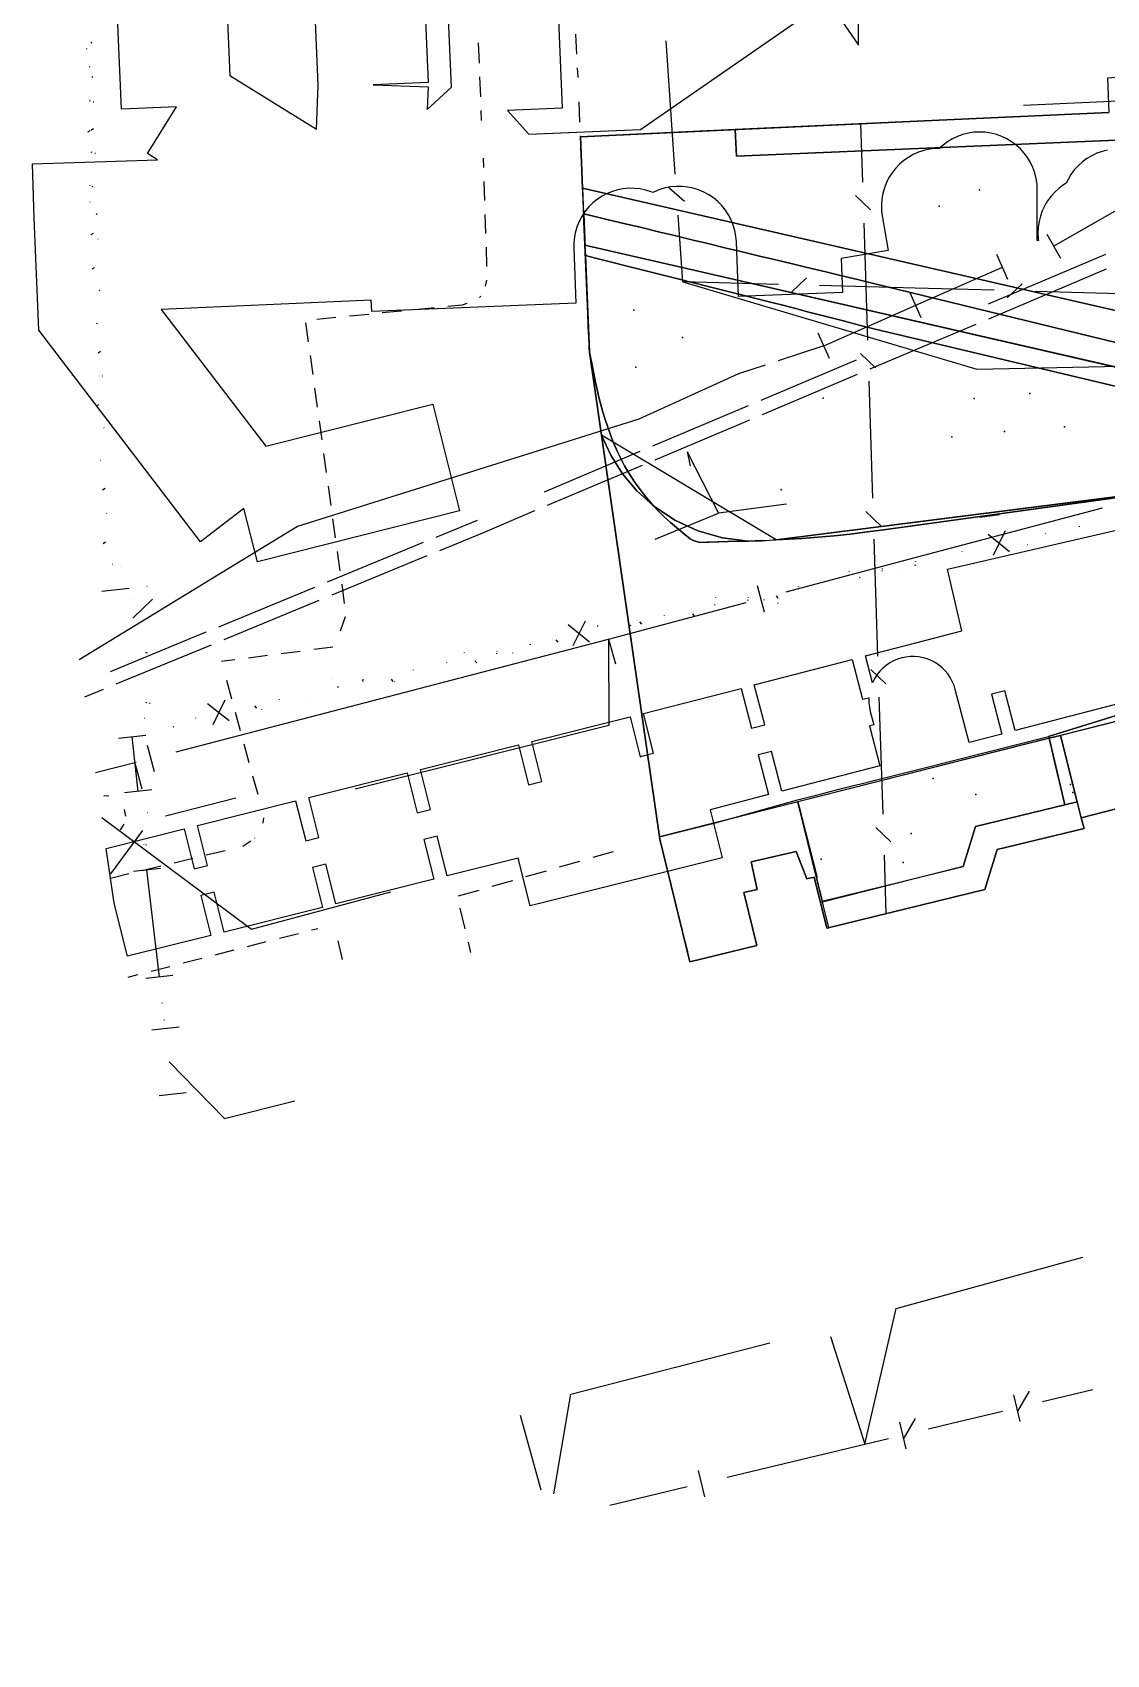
# Model space of a CAD drawing. Header units: metres. Extents: x 17314 to 17509, y 13897 to 14299.
# Drawn here: x 17315.4 to 17354.5, y 14125.1 to 14184.1 of the extents above; entities that cross this region are included whole.
import ezdxf

# ---------------------------------------------------------------- set-up
doc = ezdxf.new("R2010")
doc.units = ezdxf.units.M
for name, color, linetype in [('BOUNDARY', 7, 'Continuous'), ('CURB', 7, 'Continuous'), ('ELECTR_CABLE', 7, 'Continuous'), ('ELECTR_CABLE_COMM', 7, 'Continuous'), ('GAS', 7, 'Continuous'), ('GRASS', 7, 'Continuous'), ('GROUND', 7, 'Continuous'), ('HEAT', 7, 'Continuous'), ('OVERHEAD_POWER_LINE', 7, 'Continuous'), ('ROAD', 7, 'Continuous'), ('SEWER', 7, 'Continuous'), ('SIDEWALK_PATH', 7, 'Continuous'), ('TREE', 7, 'Continuous'), ('WATER_PIPELINE', 7, 'Continuous')]:
    doc.layers.add(name, color=color, linetype=linetype)

msp = doc.modelspace()

# ---------------------------------------------------------------- linework, layer by layer
at = {"layer": 'BOUNDARY'}
msp.add_lwpolyline([(17357.937, 14156.65), (17353.558, 14155.515), (17353.658, 14155.128), (17350.487, 14154.364), (17350.04, 14152.91), (17344.289, 14151.499), (17343.833, 14153.36), (17343.562, 14153.301), (17343.17, 14154.289), (17341.534, 14153.919), (17341.751, 14152.911), (17341.267, 14152.795), (17341.738, 14150.874), (17339.304, 14150.277), (17338.208, 14154.743), (17335.643, 14172.468), (17335.317, 14180.306), (17347.311, 14180.867), (17354.565, 14181.193)], dxfattribs=at)
at = {"layer": 'CURB'}
for points in [[(17369.201, 14275.564), (17373.058, 14225.403), (17376.794, 14172.851), (17374.179, 14169.662), (17342.442, 14165.635), (17336.079, 14169.453)], [(17335.186, 14183.316), (17335.149, 14184.051)], [(17331.595, 14183.725), (17331.623, 14182.996)], [(17335.229, 14182.469), (17335.211, 14182.817)], [(17331.642, 14182.497), (17331.671, 14181.767)], [(17355.316, 14182.506), (17360.384, 14182.72), (17363.394, 14180.55), (17365.551, 14173.035), (17364.366, 14171.784), (17335.392, 14178.44)], [(17335.295, 14180.846), (17335.265, 14181.582)], [(17331.69, 14181.268), (17331.704, 14180.903)], [(17335.345, 14179.611), (17335.315, 14180.346)], [(17331.772, 14179.536), (17331.783, 14179.186)], [(17331.799, 14178.686), (17331.822, 14177.986)], [(17335.395, 14178.375), (17335.365, 14179.111)], [(17331.838, 14177.486), (17331.861, 14176.785)], [(17331.877, 14176.286), (17331.899, 14175.585)], [(17335.48, 14176.368), (17361.72, 14170.34), (17362.488, 14169.491), (17362.652, 14168.2)], [(17331.889, 14175.087), (17331.852, 14174.871)], [(17335.565, 14174.363), (17335.534, 14175.112)], [(17331.69, 14174.512), (17331.635, 14174.457)], [(17328.799, 14173.965), (17328.101, 14173.895)], [(17329.993, 14174.085), (17329.296, 14174.015)], [(17331.003, 14174.186), (17330.491, 14174.135)], [(17331.181, 14174.242), (17331.003, 14174.186)], [(17325.304, 14173.535), (17325.4, 14172.841)], [(17326.409, 14173.726), (17325.711, 14173.656)], [(17327.604, 14173.845), (17326.906, 14173.776)], [(17335.615, 14173.114), (17335.585, 14173.863)], [(17325.469, 14172.346), (17325.565, 14171.652)], [(17335.641, 14172.482), (17335.636, 14172.614)], [(17335.764, 14171.877), (17335.641, 14172.482)], [(17325.633, 14171.156), (17325.729, 14170.462)], [(17336.037, 14170.657), (17335.991, 14170.83)], [(17325.798, 14169.967), (17325.894, 14169.273)], [(17336.393, 14169.492), (17336.214, 14170.02)], [(17325.963, 14168.777), (17326.059, 14168.083)], [(17326.127, 14167.588), (17326.223, 14166.893)], [(17337.56, 14167.367), (17337.305, 14167.718)], [(17326.292, 14166.398), (17326.388, 14165.704)], [(17338.352, 14166.488), (17338.123, 14166.714)], [(17338.472, 14166.379), (17338.352, 14166.488)], [(17350.575, 14166.548), (17349.856, 14166.454)], [(17339.45, 14165.609), (17339.419, 14165.618)], [(17345.679, 14165.911), (17345.14, 14165.84)], [(17326.456, 14165.209), (17326.553, 14164.514)], [(17340.694, 14165.573), (17339.944, 14165.553)], [(17341.943, 14165.613), (17341.414, 14165.593)], [(17326.621, 14164.019), (17326.717, 14163.325)], [(17366.907, 14125.056), (17374.685, 14125.212), (17377.624, 14128.271), (17376.996, 14159.574), (17372.017, 14163.372), (17338.196, 14154.826)], [(17326.745, 14162.834), (17326.564, 14162.317)], [(17325.111, 14161.578), (17324.416, 14161.488)], [(17326.301, 14161.733), (17325.606, 14161.643)], [(17322.729, 14161.27), (17322.239, 14161.206)], [(17323.92, 14161.424), (17323.225, 14161.334)], [(17322.426, 14160.524), (17322.611, 14159.848)], [(17322.743, 14159.366), (17322.928, 14158.69)], [(17323.06, 14158.208), (17323.245, 14157.532)], [(17353.417, 14156.099), (17352.8, 14158.516)], [(17352.739, 14156.91), (17352.529, 14157.782)], [(17323.377, 14157.049), (17323.562, 14156.373)], [(17343.236, 14156.099), (17343.934, 14153.347)], [(17323.768, 14155.515), (17323.751, 14155.324)], [(17343.432, 14155.298), (17343.563, 14154.763)], [(17323.308, 14154.668), (17323.019, 14154.473)], [(17323.45, 14154.789), (17323.44, 14154.778)], [(17338.208, 14154.743), (17338.393, 14153.99)], [(17321.204, 14154.036), (17320.523, 14153.872)], [(17322.372, 14154.317), (17321.691, 14154.153)], [(17334.554, 14153.728), (17335.299, 14153.941)], [(17335.78, 14154.079), (17336.524, 14154.292)], [(17343.732, 14154.077), (17343.912, 14153.341)], [(17318.87, 14153.474), (17318.207, 14153.314)], [(17320.037, 14153.755), (17319.356, 14153.591)], [(17332.104, 14153.027), (17332.849, 14153.24)], [(17333.329, 14153.377), (17334.074, 14153.59)], [(17338.512, 14153.505), (17338.696, 14152.753)], [(17330.879, 14152.676), (17331.623, 14152.889)], [(17344.031, 14152.856), (17344.122, 14152.488)], [(17331.116, 14151.476), (17330.932, 14152.228)], [(17338.815, 14152.267), (17339, 14151.515)], [(17325.527, 14151.435), (17325.75, 14151.492)], [(17323.187, 14150.835), (17323.873, 14151.011)], [(17324.357, 14151.135), (17325.043, 14151.311)], [(17326.478, 14151.043), (17326.641, 14150.354)], [(17331.327, 14150.614), (17331.235, 14150.99)], [(17339.119, 14151.029), (17339.211, 14150.653)], [(17320.847, 14150.234), (17321.532, 14150.41)], [(17322.017, 14150.535), (17322.703, 14150.71)], [(17318.847, 14149.722), (17319.192, 14149.81)], [(17319.677, 14149.934), (17320.362, 14150.11)]]:
    msp.add_lwpolyline(points, dxfattribs=at)
at = {"layer": 'ELECTR_CABLE'}
for points in [[(17317.352, 14183.501), (17317.329, 14183.511)], [(17317.483, 14183.73), (17317.52, 14183.751)], [(17317.465, 14182.844), (17317.433, 14182.855)], [(17317.522, 14182.483), (17317.56, 14182.504)], [(17317.472, 14181.608), (17317.437, 14181.621)], [(17317.59, 14181.568), (17317.575, 14181.573)], [(17317.372, 14180.492), (17317.458, 14180.541)], [(17317.487, 14180.557), (17317.582, 14180.612)], [(17359.58, 14180.35), (17352.556, 14176.325)], [(17317.532, 14179.737), (17317.496, 14179.75)], [(17317.65, 14179.697), (17317.635, 14179.702)], [(17317.454, 14178.537), (17317.444, 14178.543)], [(17317.572, 14178.489), (17317.536, 14178.502)], [(17317.456, 14177.924), (17317.448, 14177.929)], [(17317.682, 14177.493), (17317.719, 14177.514)], [(17317.491, 14176.749), (17317.578, 14176.799)], [(17317.749, 14176.579), (17317.735, 14176.584)], [(17352.307, 14176.759), (17352.805, 14175.891)], [(17354.44, 14176.02), (17350.162, 14174.211)], [(17350.885, 14175.111), (17350.481, 14176.025)], [(17317.531, 14175.502), (17317.617, 14175.552)], [(17347.527, 14174.176), (17350.683, 14175.568)], [(17354.462, 14175.486), (17350.18, 14173.676)], [(17317.809, 14174.708), (17317.794, 14174.713)], [(17347.729, 14173.719), (17347.326, 14174.634)], [(17344.18, 14172.7), (17347.527, 14174.176)], [(17317.732, 14173.5), (17317.696, 14173.513)], [(17349.72, 14173.482), (17347.579, 14172.577)], [(17344.382, 14172.243), (17343.978, 14173.157)], [(17317.746, 14172.45), (17317.841, 14172.504)], [(17345.361, 14172.182), (17341.88, 14170.71)], [(17344.18, 14172.7), (17342.517, 14172.155)], [(17347.579, 14172.577), (17345.852, 14171.846)], [(17317.909, 14171.59), (17317.894, 14171.594)], [(17341.07, 14171.68), (17337.44, 14170.03)], [(17342.042, 14171.999), (17341.07, 14171.68)], [(17345.391, 14171.652), (17341.937, 14170.191)], [(17317.691, 14170.513), (17317.777, 14170.562)], [(17341.42, 14170.516), (17337.939, 14169.044)], [(17337.44, 14170.03), (17325.01, 14166.12)], [(17341.476, 14169.997), (17338.021, 14168.536)], [(17317.968, 14169.718), (17317.954, 14169.723)], [(17337.479, 14168.85), (17333.998, 14167.378)], [(17317.855, 14168.524), (17317.831, 14168.533)], [(17337.561, 14168.342), (17334.106, 14166.881)], [(17317.905, 14167.46), (17318.001, 14167.514)], [(17318.068, 14166.6), (17318.054, 14166.605)], [(17331.553, 14166.345), (17330.051, 14165.725)], [(17333.646, 14166.687), (17331.745, 14165.883)], [(17354.148, 14166.544), (17354.151, 14166.549)], [(17325.01, 14166.12), (17317.056, 14161.264)], [(17331.745, 14165.883), (17330.185, 14165.24)], [(17350.942, 14165.203), (17350.164, 14165.833)], [(17350.356, 14165.075), (17350.8, 14165.971)], [(17352.26, 14165.868), (17352.258, 14165.853)], [(17353.48, 14166.131), (17353.478, 14166.116)], [(17317.933, 14165.509), (17318.015, 14165.565)], [(17329.589, 14165.535), (17326.096, 14164.094)], [(17329.723, 14165.049), (17326.256, 14163.619)], [(17349.21, 14165.213), (17349.208, 14165.198)], [(17351.592, 14165.455), (17351.589, 14165.45)], [(17318.274, 14164.74), (17318.26, 14164.743)], [(17318.549, 14164.655), (17318.555, 14164.651)], [(17345.106, 14164.486), (17345.111, 14164.512)], [(17346.293, 14164.522), (17346.289, 14164.5)], [(17346.302, 14164.588), (17346.3, 14164.573)], [(17346.861, 14164.452), (17346.858, 14164.444)], [(17347.504, 14164.728), (17347.498, 14164.69)], [(17347.522, 14164.85), (17347.52, 14164.835)], [(17318.877, 14163.867), (17317.883, 14163.753)], [(17319.523, 14163.952), (17319.533, 14163.947)], [(17325.633, 14163.903), (17322.14, 14162.462)], [(17343.252, 14163.933), (17343.25, 14163.918)], [(17344.472, 14164.195), (17344.47, 14164.18)], [(17345.506, 14164.249), (17345.485, 14164.274)], [(17319.01, 14162.789), (17319.735, 14163.478)], [(17319.052, 14163.508), (17319.049, 14163.51)], [(17325.793, 14163.428), (17322.326, 14161.998)], [(17340.201, 14163.277), (17340.199, 14163.262)], [(17340.249, 14163.535), (17340.252, 14163.544)], [(17341.409, 14163.451), (17341.404, 14163.417)], [(17341.421, 14163.539), (17341.419, 14163.524)], [(17341.997, 14163.46), (17341.993, 14163.442)], [(17342.52, 14163.518), (17342.456, 14163.593)], [(17342.551, 14163.493), (17342.55, 14163.494)], [(17335.056, 14161.787), (17335.5, 14162.683)], [(17338.371, 14162.884), (17338.369, 14162.869)], [(17339.47, 14162.862), (17339.405, 14162.938)], [(17321.678, 14162.272), (17318.184, 14160.831)], [(17335.642, 14161.915), (17334.865, 14162.545)], [(17335.949, 14162.482), (17335.955, 14162.52)], [(17337.138, 14162.533), (17337.133, 14162.499)], [(17337.554, 14162.57), (17337.484, 14162.654)], [(17337.689, 14162.451), (17337.687, 14162.449)], [(17321.864, 14161.807), (17318.397, 14160.377)], [(17319.487, 14161.54), (17319.473, 14161.544)], [(17319.502, 14161.536), (17319.551, 14161.522)], [(17331.089, 14161.533), (17331.094, 14161.551)], [(17332.262, 14161.507), (17332.258, 14161.484)], [(17332.27, 14161.573), (17332.268, 14161.558)], [(17332.851, 14161.519), (17332.846, 14161.494)], [(17333.491, 14161.835), (17333.488, 14161.82)], [(17334.504, 14161.915), (17334.433, 14161.999)], [(17329.223, 14160.902), (17329.221, 14160.887)], [(17330.442, 14161.17), (17330.44, 14161.155)], [(17331.541, 14161.154), (17331.476, 14161.229)], [(17326.25, 14160.536), (17326.251, 14160.537)], [(17327.395, 14160.5), (17327.393, 14160.485)], [(17327.397, 14160.515), (17327.404, 14160.566)], [(17328.494, 14160.483), (17328.429, 14160.559)], [(17328.551, 14160.474), (17328.549, 14160.471)], [(17317.934, 14160.187), (17317.253, 14159.905)], [(17319.521, 14159.708), (17319.484, 14159.719)], [(17321.935, 14158.913), (17322.374, 14159.812)], [(17324.348, 14159.829), (17324.346, 14159.814)], [(17325.452, 14159.807), (17325.447, 14159.813)], [(17326.509, 14160.266), (17326.481, 14160.299)], [(17319.452, 14159.128), (17319.441, 14159.133)], [(17319.64, 14159.674), (17319.625, 14159.678)], [(17321.301, 14159.159), (17321.299, 14159.144)], [(17322.52, 14159.044), (17321.739, 14159.67)], [(17323.532, 14159.511), (17323.462, 14159.595)], [(17323.701, 14159.466), (17323.696, 14159.448)], [(17320.506, 14158.815), (17320.485, 14158.841)], [(17319.487, 14158.515), (17318.493, 14158.405)], [(17319.21, 14156.48), (17318.99, 14158.46)], [(17319.1, 14157.47), (17319.34, 14156.567)], [(17319.707, 14156.535), (17318.713, 14156.425)], [(17320.201, 14155.595), (17322.765, 14156.239)], [(17319.548, 14155.713), (17319.555, 14155.708)], [(17319.37, 14155.05), (17318.205, 14153.479)], [(17319.426, 14154.55), (17319.411, 14154.553)], [(17319.49, 14154.534), (17319.513, 14154.528)], [(17320.027, 14153.677), (17319.033, 14153.563)], [(17319.98, 14149.72), (17319.53, 14153.62)], [(17320.477, 14149.777), (17319.483, 14149.663)], [(17320.091, 14148.769), (17320.076, 14148.773)], [(17320.164, 14148.15), (17320.149, 14148.153)], [(17320.697, 14147.895), (17319.703, 14147.785)], [(17320.334, 14146.635), (17322.352, 14144.569)], [(17320.962, 14145.506), (17319.968, 14145.396)], [(17322.352, 14144.569), (17324.917, 14145.213)]]:
    msp.add_lwpolyline(points, dxfattribs=at)
at = {"layer": 'ELECTR_CABLE_COMM'}
for points in [[(17338.772, 14178.954), (17338.439, 14183.809)], [(17359.431, 14181.817), (17351.454, 14181.452)], [(17345.518, 14180.786), (17345.586, 14178.66)], [(17339.105, 14177.959), (17338.54, 14178.452)], [(17345.337, 14178.167), (17345.883, 14177.654)], [(17339.04, 14175.03), (17338.874, 14177.457)], [(17345.634, 14177.161), (17345.771, 14172.908)], [(17343.546, 14175.173), (17343.002, 14174.657)], [(17342.524, 14174.935), (17339.04, 14175.03)], [(17339.04, 14175.03), (17349.753, 14171.846)], [(17347.507, 14174.8), (17344.023, 14174.894)], [(17350.384, 14174.721), (17347.507, 14174.8)], [(17351.405, 14174.959), (17350.861, 14174.443)], [(17357.636, 14174.524), (17351.883, 14174.681)], [(17345.521, 14172.415), (17346.068, 14171.902)], [(17349.753, 14171.846), (17357.312, 14172.002)], [(17345.819, 14171.409), (17345.955, 14167.156)], [(17345.706, 14166.663), (17346.253, 14166.15)], [(17346.003, 14165.657), (17346.14, 14161.405)], [(17345.891, 14160.911), (17346.437, 14160.399)], [(17346.188, 14159.905), (17346.325, 14155.653)], [(17346.075, 14155.16), (17346.622, 14154.647)], [(17346.373, 14154.154), (17346.441, 14152.027)]]:
    msp.add_lwpolyline(points, dxfattribs=at)
at = {"layer": 'GAS'}
msp.add_lwpolyline([(17355.413, 14159.799), (17351.153, 14158.692), (17350.776, 14160.144), (17350.534, 14160.081), (17350.292, 14160.019), (17350.669, 14158.567), (17349.47, 14158.255), (17348.968, 14160.191), (17348.921, 14160.34), (17348.86, 14160.485), (17348.785, 14160.623), (17348.696, 14160.753), (17348.596, 14160.873), (17348.484, 14160.983), (17348.361, 14161.082), (17348.23, 14161.168), (17348.091, 14161.241), (17347.945, 14161.3), (17347.795, 14161.344), (17347.641, 14161.373), (17347.484, 14161.387), (17347.327, 14161.386), (17347.171, 14161.369), (17347.017, 14161.337), (17346.867, 14161.29), (17346.723, 14161.229), (17346.585, 14161.154), (17346.455, 14161.066), (17346.335, 14160.965), (17346.225, 14160.853), (17346.126, 14160.731), (17346.04, 14160.6), (17345.967, 14160.46), (17345.955, 14160.431), (17345.701, 14161.409), (17347.485, 14161.873), (17349.207, 14162.32), (17348.687, 14164.566), (17355.992, 14166.256)], dxfattribs=at)
msp.add_lwpolyline([(17345.846, 14158.864), (17346.223, 14157.412), (17342.655, 14156.486), (17342.277, 14157.937), (17341.794, 14157.812), (17342.171, 14156.36), (17340.044, 14155.808), (17340.482, 14154.065), (17333.486, 14152.308), (17333.049, 14154.05), (17330.464, 14153.4), (17330.098, 14154.855), (17329.613, 14154.733), (17329.979, 14153.278), (17326.403, 14152.38), (17326.038, 14153.834), (17325.553, 14153.713), (17325.918, 14152.258), (17322.343, 14151.359), (17321.977, 14152.814), (17321.492, 14152.692), (17321.858, 14151.238), (17318.824, 14150.475), (17318.337, 14152.414), (17318.049, 14154.405), (17320.883, 14155.117), (17321.249, 14153.662), (17321.734, 14153.784), (17321.368, 14155.239), (17324.943, 14156.137), (17325.309, 14154.682), (17325.794, 14154.804), (17325.428, 14156.259), (17329.004, 14157.158), (17329.369, 14155.703), (17329.854, 14155.825), (17329.489, 14157.279), (17333.064, 14158.178), (17333.43, 14156.723), (17333.915, 14156.845), (17333.549, 14158.3), (17337.124, 14159.198), (17337.49, 14157.743), (17337.53, 14157.753), (17337.53, 14157.76), (17337.553, 14157.759), (17337.975, 14157.865), (17337.609, 14159.32), (17339.035, 14159.678), (17341.165, 14160.231), (17341.542, 14158.78), (17342.026, 14158.905), (17341.649, 14160.357), (17345.217, 14161.284), (17345.594, 14159.832), (17345.824, 14159.891), (17345.821, 14159.854), (17345.822, 14159.697), (17345.839, 14159.54), (17345.871, 14159.387), (17345.996, 14158.903)], close=True, dxfattribs=at)
at = {"layer": 'GRASS'}
for points in [[(17363.394, 14180.55), (17362.957, 14181.459), (17362.264, 14182.156), (17361.384, 14182.593), (17360.384, 14182.72), (17355.502, 14182.514), (17355.316, 14182.506), (17355.326, 14182.269), (17355.412, 14180.215), (17340.994, 14179.61), (17340.954, 14180.57), (17335.317, 14180.306), (17335.394, 14178.439), (17364.366, 14171.784), (17364.479, 14171.765), (17364.592, 14171.759), (17364.706, 14171.765), (17364.819, 14171.785), (17364.847, 14172.753), (17364.025, 14172.782), (17363.878, 14175.765), (17364.644, 14176.196)], [(17336.214, 14170.02), (17336.135, 14170.288), (17335.991, 14170.83), (17335.865, 14171.377), (17335.764, 14171.877), (17335.644, 14172.465), (17336.079, 14169.453), (17336.418, 14168.717), (17336.85, 14168.036), (17337.37, 14167.42), (17337.971, 14166.877), (17337.694, 14167.197), (17337.56, 14167.367), (17337.305, 14167.718), (17337.07, 14168.083), (17336.925, 14168.333), (17336.745, 14168.673), (17336.662, 14168.846), (17336.494, 14169.231), (17336.393, 14169.492)], [(17343.236, 14156.099), (17343.313, 14155.784), (17343.432, 14155.298), (17343.563, 14154.763), (17343.613, 14154.563), (17343.732, 14154.077), (17344.124, 14152.484), (17349.251, 14153.746), (17349.699, 14155.203), (17352.961, 14155.989), (17352.382, 14158.411)], [(17352.8, 14158.516), (17352.382, 14158.411), (17352.961, 14155.989), (17353.411, 14156.097)]]:
    msp.add_lwpolyline(points, close=True, dxfattribs=at)
for points in [[(17361.72, 14170.34), (17335.482, 14176.367), (17335.499, 14175.986), (17335.86, 14175.895), (17336.345, 14175.773), (17337.068, 14175.592), (17337.553, 14175.47), (17338.276, 14175.288), (17338.761, 14175.166), (17339.484, 14174.984), (17339.969, 14174.862), (17340.693, 14174.681), (17341.177, 14174.559), (17341.901, 14174.377), (17342.385, 14174.255), (17342.594, 14174.203), (17343.108, 14174.069), (17343.591, 14173.943), (17344.313, 14173.755), (17344.797, 14173.629), (17345.518, 14173.442), (17346.002, 14173.316), (17362.499, 14169.405)], [(17362.499, 14169.405), (17346.002, 14173.316), (17345.518, 14173.442), (17344.797, 14173.629), (17344.313, 14173.755), (17343.591, 14173.943), (17343.108, 14174.069), (17342.594, 14174.203), (17342.385, 14174.255), (17341.901, 14174.377), (17341.177, 14174.559), (17340.693, 14174.681), (17339.969, 14174.862), (17339.484, 14174.984), (17338.761, 14175.166), (17338.276, 14175.288), (17337.553, 14175.47), (17337.068, 14175.592), (17336.345, 14175.773), (17335.86, 14175.895), (17335.496, 14175.987), (17335.644, 14172.465), (17335.764, 14171.877), (17335.865, 14171.377), (17335.991, 14170.83), (17336.135, 14170.288), (17336.214, 14170.02), (17336.393, 14169.492), (17336.494, 14169.231), (17336.662, 14168.846), (17336.745, 14168.673), (17336.925, 14168.333), (17337.07, 14168.083), (17337.305, 14167.718), (17337.56, 14167.367), (17337.694, 14167.197), (17337.971, 14166.877), (17338.749, 14166.355), (17339.594, 14165.964), (17340.49, 14165.708), (17341.42, 14165.593), (17342.201, 14165.622), (17342.442, 14165.635), (17357.789, 14167.582)]]:
    msp.add_lwpolyline(points, dxfattribs=at)
at = {"layer": 'GROUND'}
for points in [[(17364.366, 14171.784), (17335.394, 14178.439), (17335.317, 14180.306), (17340.954, 14180.57), (17340.994, 14179.61), (17355.412, 14180.215)], [(17357.789, 14167.582), (17342.442, 14165.635), (17342.188, 14165.608), (17341.932, 14165.592), (17341.676, 14165.587), (17341.42, 14165.593), (17341.414, 14165.593), (17340.49, 14165.708), (17339.594, 14165.964), (17338.749, 14166.355), (17337.971, 14166.877), (17338.123, 14166.714), (17337.976, 14166.87), (17337.37, 14167.42), (17336.85, 14168.036), (17336.418, 14168.717), (17336.079, 14169.453), (17335.643, 14172.468), (17335.433, 14177.507), (17335.435, 14177.507), (17335.472, 14176.61), (17335.478, 14176.497), (17335.483, 14176.367), (17361.722, 14170.339)]]:
    msp.add_lwpolyline(points, dxfattribs=at)
msp.add_lwpolyline([(17352.8, 14158.516), (17353.411, 14156.097), (17349.699, 14155.203), (17349.251, 14153.746), (17344.131, 14152.448), (17343.236, 14156.099), (17340.229, 14155.34), (17343.217, 14156.176), (17343.56, 14156.262), (17344.045, 14156.384), (17344.779, 14156.569), (17345.264, 14156.69), (17345.533, 14156.758), (17345.999, 14156.875), (17346.483, 14156.997), (17347.703, 14157.303), (17352.366, 14158.475), (17352.382, 14158.411)], close=True, dxfattribs=at)
at = {"layer": 'HEAT'}
for points in [[(17329.44, 14189.884), (17329.766, 14182.289), (17327.768, 14182.203), (17329.767, 14182.123), (17329.734, 14181.305), (17330.619, 14182.112), (17330.333, 14188.773)], [(17322.271, 14189.077), (17322.552, 14182.539), (17325.701, 14180.585), (17325.766, 14182.2), (17325.444, 14189.712)], [(17354.515, 14179.828), (17354.315, 14179.778), (17354.121, 14179.709), (17353.935, 14179.621), (17353.758, 14179.515), (17353.593, 14179.392), (17353.44, 14179.253), (17353.302, 14179.101), (17353.179, 14178.935), (17353.073, 14178.758), (17353.007, 14178.618), (17352.91, 14178.561), (17352.745, 14178.438), (17352.592, 14178.299), (17352.454, 14178.147), (17352.331, 14177.981), (17352.225, 14177.804), (17352.137, 14177.618), (17352.067, 14177.424), (17352.017, 14177.224), (17351.987, 14177.02), (17351.977, 14176.815), (17351.987, 14176.609), (17351.998, 14176.534), (17351.954, 14176.534), (17351.954, 14178.384), (17351.944, 14178.589), (17351.913, 14178.793), (17351.863, 14178.993), (17351.794, 14179.187), (17351.706, 14179.373), (17351.6, 14179.55), (17351.477, 14179.716), (17351.339, 14179.868), (17351.186, 14180.007), (17351.021, 14180.13), (17350.844, 14180.236), (17350.657, 14180.324), (17350.463, 14180.393), (17350.264, 14180.443), (17350.06, 14180.473), (17349.854, 14180.484), (17349.648, 14180.473), (17349.444, 14180.443), (17349.244, 14180.393), (17349.05, 14180.324), (17348.864, 14180.236), (17348.687, 14180.13), (17348.522, 14180.007), (17348.385, 14179.883), (17348.228, 14179.879), (17348.024, 14179.855), (17347.822, 14179.81), (17347.627, 14179.746), (17347.438, 14179.663), (17347.258, 14179.562), (17347.089, 14179.444), (17346.933, 14179.309), (17346.791, 14179.161), (17346.663, 14178.998), (17346.553, 14178.825), (17346.459, 14178.641), (17346.385, 14178.449), (17346.329, 14178.25), (17346.293, 14178.047), (17346.278, 14177.842), (17346.282, 14177.636), (17346.307, 14177.431), (17346.522, 14176.17), (17344.808, 14175.878), (17344.858, 14174.646), (17341.075, 14174.493), (17340.994, 14176.491), (17340.976, 14176.696), (17340.938, 14176.899), (17340.879, 14177.096), (17340.802, 14177.287), (17340.707, 14177.47), (17340.594, 14177.642), (17340.464, 14177.803), (17340.32, 14177.95), (17340.162, 14178.082), (17339.991, 14178.198), (17339.81, 14178.297), (17339.621, 14178.377), (17339.424, 14178.439), (17339.222, 14178.481), (17339.017, 14178.503), (17338.811, 14178.504), (17338.606, 14178.486), (17338.404, 14178.448), (17338.206, 14178.389), (17338.015, 14178.312), (17337.955, 14178.281), (17337.893, 14178.307), (17337.696, 14178.369), (17337.495, 14178.411), (17337.29, 14178.433), (17337.084, 14178.435), (17336.878, 14178.416), (17336.676, 14178.378), (17336.478, 14178.32), (17336.287, 14178.242), (17336.105, 14178.147), (17335.932, 14178.034), (17335.772, 14177.904), (17335.625, 14177.76), (17335.493, 14177.602), (17335.377, 14177.432), (17335.278, 14177.251), (17335.197, 14177.061), (17335.136, 14176.864), (17335.094, 14176.662), (17335.072, 14176.458), (17335.07, 14176.251), (17335.151, 14174.253), (17327.716, 14173.953), (17327.699, 14174.362), (17320.051, 14174.02), (17323.853, 14169.043), (17329.941, 14170.573), (17330.916, 14166.693), (17323.55, 14164.842), (17323.063, 14166.782), (17321.473, 14165.568), (17315.592, 14173.268), (17315.423, 14177.352), (17315.358, 14179.32), (17319.911, 14179.47), (17319.545, 14179.697), (17320.599, 14181.397), (17318.601, 14181.311), (17318.275, 14188.906)], [(17334.329, 14188.944), (17334.655, 14181.349), (17332.657, 14181.263), (17333.435, 14180.409), (17337.509, 14180.574), (17344.309, 14185.288), (17345.448, 14183.645), (17345.442, 14185.645)]]:
    msp.add_lwpolyline(points, dxfattribs=at)
at = {"layer": 'OVERHEAD_POWER_LINE'}
for points in [[(17339.201, 14168.837), (17340.346, 14166.614)], [(17339.201, 14168.837), (17339.312, 14168.33)], [(17342.825, 14166.94), (17340.346, 14166.614)], [(17338.033, 14165.666), (17340.346, 14166.614)]]:
    msp.add_lwpolyline(points, dxfattribs=at)
at = {"layer": 'ROAD'}
msp.add_lwpolyline([(17357.789, 14167.582), (17346.615, 14166.033), (17346.175, 14165.975), (17345.679, 14165.911), (17345.14, 14165.84), (17344.554, 14165.778), (17343.379, 14165.684), (17342.442, 14165.635), (17342.188, 14165.608), (17341.932, 14165.592), (17341.676, 14165.587), (17341.42, 14165.593), (17341.193, 14165.587), (17340.694, 14165.573), (17339.661, 14165.545), (17339.419, 14165.618), (17339.312, 14165.675), (17339.115, 14165.828), (17338.599, 14166.264), (17338.352, 14166.488), (17338.123, 14166.714), (17337.976, 14166.87), (17337.37, 14167.42), (17336.85, 14168.036), (17336.418, 14168.717), (17336.079, 14169.453), (17338.196, 14154.826), (17340.229, 14155.34), (17343.217, 14156.176), (17343.56, 14156.262), (17344.045, 14156.384), (17344.779, 14156.569), (17345.264, 14156.69), (17345.533, 14156.758), (17345.999, 14156.875), (17346.483, 14156.997), (17347.703, 14157.303), (17352.366, 14158.475), (17356.548, 14159.782)], dxfattribs=at)
for points in [[(17345.679, 14165.911), (17346.175, 14165.975), (17346.615, 14166.033), (17357.789, 14167.582), (17342.442, 14165.635), (17343.379, 14165.684), (17344.554, 14165.778), (17345.14, 14165.84)], [(17337.971, 14166.877), (17338.123, 14166.714), (17338.352, 14166.488), (17338.599, 14166.264), (17339.115, 14165.828), (17339.312, 14165.675), (17339.419, 14165.618), (17339.661, 14165.545), (17340.694, 14165.573), (17341.193, 14165.587), (17341.414, 14165.593), (17340.49, 14165.708), (17339.594, 14165.964), (17338.749, 14166.355)], [(17352.366, 14158.475), (17352.382, 14158.411), (17356.675, 14159.495), (17356.548, 14159.782)]]:
    msp.add_lwpolyline(points, close=True, dxfattribs=at)
at = {"layer": 'SEWER'}
for points in [[(17318.144, 14156.304), (17317.957, 14156.323)], [(17318.754, 14155.574), (17318.715, 14155.815)], [(17317.885, 14155.533), (17323.335, 14151.464)], [(17318.571, 14155.085), (17318.696, 14155.284)], [(17323.335, 14151.464), (17328.411, 14152.824)], [(17346.818, 14137.65), (17353.609, 14139.522)], [(17345.675, 14132.716), (17346.818, 14137.65)], [(17334.967, 14134.533), (17342.215, 14136.4)], [(17344.427, 14136.632), (17345.675, 14132.716)], [(17334.346, 14130.901), (17334.967, 14134.533)], [(17351.085, 14134.51), (17351.316, 14133.546)], [(17351.233, 14133.89), (17351.669, 14134.65)], [(17352.143, 14134.265), (17353.983, 14134.706)], [(17333.889, 14131.042), (17333.135, 14133.755)], [(17348.843, 14133.475), (17350.684, 14133.916)], [(17346.931, 14133.515), (17347.162, 14132.551)], [(17347.08, 14132.895), (17347.515, 14133.655)], [(17347.989, 14133.27), (17348.843, 14133.475)], [(17340.66, 14131.517), (17345.675, 14132.716)], [(17345.675, 14132.716), (17346.53, 14132.921)], [(17339.603, 14131.762), (17339.833, 14130.799)], [(17336.387, 14130.496), (17339.202, 14131.169)]]:
    msp.add_lwpolyline(points, dxfattribs=at)
at = {"layer": 'SIDEWALK_PATH'}
for points in [[(17355.316, 14182.506), (17354.511, 14182.445), (17354.565, 14181.193), (17347.311, 14180.867), (17340.954, 14180.57), (17340.994, 14179.61), (17355.412, 14180.215), (17355.326, 14182.269)], [(17356.675, 14159.495), (17352.8, 14158.516), (17353.558, 14155.515), (17357.937, 14156.65)], [(17341.534, 14153.919), (17343.17, 14154.289), (17343.562, 14153.301), (17343.833, 14153.36), (17344.289, 14151.499), (17344.36, 14151.517), (17343.236, 14156.099), (17338.196, 14154.826), (17338.208, 14154.743), (17339.304, 14150.277), (17341.738, 14150.874), (17341.267, 14152.795), (17341.751, 14152.911)], [(17353.558, 14155.515), (17353.411, 14156.097), (17349.699, 14155.203), (17349.251, 14153.746), (17344.061, 14152.43), (17344.289, 14151.499), (17350.04, 14152.91), (17350.487, 14154.364), (17353.658, 14155.128)]]:
    msp.add_lwpolyline(points, close=True, dxfattribs=at)
for points in [[(17364.366, 14171.784), (17335.394, 14178.439), (17335.433, 14177.507), (17335.791, 14177.421), (17336.277, 14177.304), (17336.999, 14177.131), (17337.486, 14177.014), (17338.208, 14176.84), (17338.694, 14176.724), (17339.416, 14176.55), (17339.902, 14176.433), (17340.625, 14176.26), (17341.111, 14176.143), (17341.833, 14175.969), (17342.319, 14175.853), (17342.533, 14175.801), (17343.041, 14175.679), (17343.527, 14175.562), (17344.25, 14175.389), (17344.736, 14175.272), (17345.458, 14175.098), (17345.944, 14174.981), (17364.778, 14170.397)], [(17364.78, 14170.397), (17345.946, 14174.981), (17345.46, 14175.098), (17344.738, 14175.271), (17344.252, 14175.388), (17343.529, 14175.562), (17343.043, 14175.679), (17342.535, 14175.801), (17342.321, 14175.852), (17341.835, 14175.969), (17341.113, 14176.142), (17340.626, 14176.259), (17339.904, 14176.433), (17339.418, 14176.55), (17338.696, 14176.723), (17338.21, 14176.84), (17337.488, 14177.014), (17337.001, 14177.13), (17336.279, 14177.304), (17335.793, 14177.421), (17335.435, 14177.507), (17335.472, 14176.61), (17335.478, 14176.497), (17335.483, 14176.367), (17361.722, 14170.339)]]:
    msp.add_lwpolyline(points, dxfattribs=at)
at = {"layer": 'TREE'}
for p in [(17349.854, 14178.384), (17348.377, 14177.784), (17337.263, 14174.002), (17339.034, 14172.998), (17337.336, 14171.922), (17351.685, 14170.967), (17344.159, 14170.798), (17349.657, 14170.783), (17352.948, 14169.752), (17348.838, 14169.384), (17350.761, 14169.576), (17342.63, 14167.459), (17348.157, 14156.943), (17349.717, 14156.366), (17353.169, 14156.728), (17353.244, 14156.433), (17347.358, 14154.95), (17344.079, 14154.006), (17347.074, 14153.893)]:
    msp.add_point(p, dxfattribs=at)
at = {"layer": 'WATER_PIPELINE'}
for points in [[(17347.822, 14165.076), (17354.327, 14166.804)], [(17342.804, 14163.744), (17347.822, 14165.076)], [(17341.75, 14163.978), (17342.006, 14163.014)], [(17336.336, 14162.026), (17341.354, 14163.359)], [(17342.499, 14163.338), (17342.5, 14163.319)], [(17320.587, 14157.925), (17336.336, 14162.026)], [(17336.336, 14162.026), (17336.348, 14158.878)], [(17336.336, 14162.026), (17336.59, 14161.127)], [(17336.348, 14158.878), (17327.108, 14156.556)], [(17319.535, 14158.165), (17319.786, 14157.2)], [(17317.65, 14157.161), (17319.136, 14157.547)]]:
    msp.add_lwpolyline(points, dxfattribs=at)

doc.saveas('drawing.dxf')
